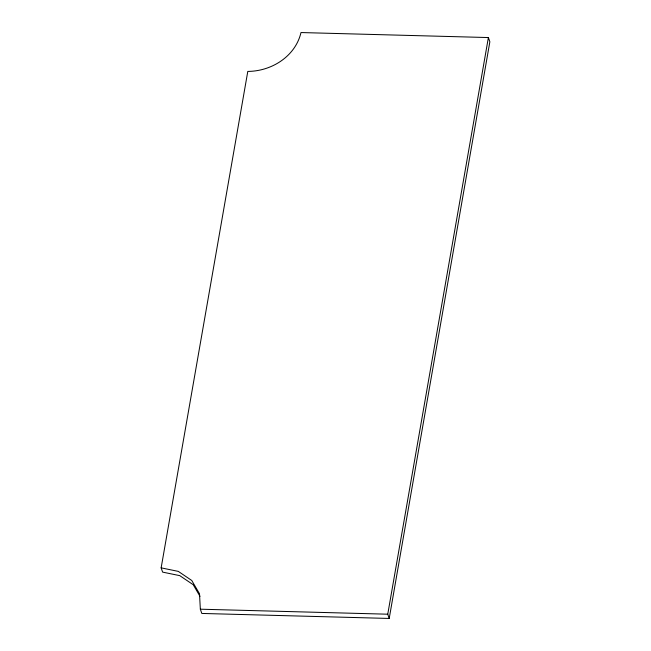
<?xml version="1.0" encoding="UTF-8"?>
<svg xmlns="http://www.w3.org/2000/svg" width="651" height="651" viewBox="0 0 651 651"><rect width="100%" height="100%" fill="white"/><g stroke="black" fill="none" stroke-linecap="round" stroke-linejoin="round"><path stroke-width="0.98" d="M161.147 567.859L247.795 71.415C271.475 71.301 295.399 56.474 300.99 32.55L488.388 37.555L489.853 41.802L389.208 618.45L201.81 613.445L200.345 609.198L199.507 593.753L191.76 580.48L178.293 571.383L161.147 567.859L162.612 572.115L179.757 575.639L193.225 584.728L200.003 596.349M389.208 618.45L387.752 614.202L488.388 37.555M200.345 609.198L387.752 614.202"/></g></svg>
